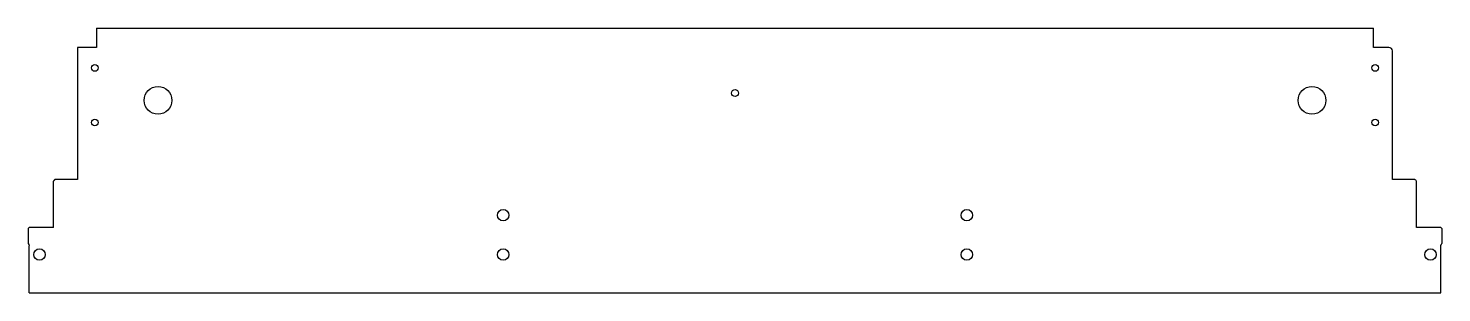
# Model space of a CAD drawing. Header units: millimetres. Extents: x -269 to 548, y 10 to 163.
import ezdxf

# ---------------------------------------------------------------- set-up
doc = ezdxf.new("R2010")
doc.units = ezdxf.units.MM

msp = doc.modelspace()

# ---------------------------------------------------------------- linework, layer by layer
at = {"color": 7, "linetype": 'Continuous', "lineweight": 25}
for p, q in [((-229.3, 162.55), (-229.3, 151.49)), ((-229.3, 162.55), (508.7, 162.55)), ((508.7, 151.49), (508.7, 162.55)), ((-240.3, 151.49), (-240.3, 75.29)), ((-229.3, 151.49), (-240.3, 151.49)), ((517.7, 151.49), (508.7, 151.49)), ((519.7, 75.29), (519.7, 149.49)), ((-254.3, 47.59), (-254.3, 74.34)), ((-240.3, 75.29), (-253.3, 75.29)), ((532.7, 75.29), (519.7, 75.29)), ((533.7, 47.59), (533.7, 74.34)), ((-268.8, 47.09), (-268.8, 38.39)), ((-254.3, 47.59), (-268.3, 47.59)), ((547.7, 47.59), (533.7, 47.59)), ((548.2, 47.09), (548.2, 38.39)), ((-268.3, 9.96), (-268.3, 36.96)), ((547.7, 9.96), (547.7, 36.96)), ((-268.3, 9.96), (547.7, 9.96))]:
    msp.add_line(p, q, dxfattribs=at)
for centre, radius in [((-230.3, 139.7), 1.95), ((509.7, 139.7), 1.95), ((-193.8, 120.95), 8), ((139.7, 125.2), 1.95), ((473.2, 120.95), 8), ((-230.3, 108.2), 1.95), ((509.7, 108.2), 1.95), ((5.7, 54.65), 3.3), ((273.7, 54.65), 3.3), ((-262.3, 31.96), 3.3), ((5.7, 31.96), 3.3), ((273.7, 31.96), 3.3), ((541.7, 31.96), 3.3)]:
    msp.add_circle(centre, radius, dxfattribs=at)
msp.add_arc((517.7, 149.49), 2, 0, 90, dxfattribs=at)
for points, knots in [([(-253.3, 75.29), (-253.35, 75.23), (-253.47, 75.11), (-253.65, 74.93), (-253.85, 74.74), (-254.07, 74.54), (-254.22, 74.4), (-254.3, 74.34)], [0, 0, 0, 0, 0.1731679, 0.3596472, 0.5595528, 0.7729782, 1, 1, 1, 1]), ([(533.7, 74.34), (533.52, 74.5), (533.17, 74.8), (532.85, 75.14), (532.7, 75.29)], [0, 0, 0, 0, 0.535129, 1, 1, 1, 1]), ([(-268.3, 47.59), (-268.38, 47.51), (-268.54, 47.34), (-268.71, 47.17), (-268.8, 47.09)], [0, 0, 0, 0, 0.48394, 1, 1, 1, 1]), ([(548.2, 47.09), (548.11, 47.17), (547.94, 47.34), (547.78, 47.51), (547.7, 47.59)], [0, 0, 0, 0, 0.5103925, 1, 1, 1, 1]), ([(547.7, 36.96), (547.7, 37.09), (547.71, 37.21), (547.75, 37.4), (547.76, 37.46), (547.8, 37.59), (547.82, 37.66), (547.92, 37.92), (548.04, 38.15), (548.2, 38.39)], [0, 0, 0, 0, 0.25, 0.25, 0.375, 0.375, 0.5, 0.5, 1, 1, 1, 1])]:
    msp.add_open_spline(points, degree=3, knots=knots, dxfattribs=at)
msp.add_open_spline([(-268.8, 38.39), (-268.5, 37.95), (-268.31, 37.49), (-268.3, 36.96)], degree=3, dxfattribs=at)

doc.saveas('drawing.dxf')
